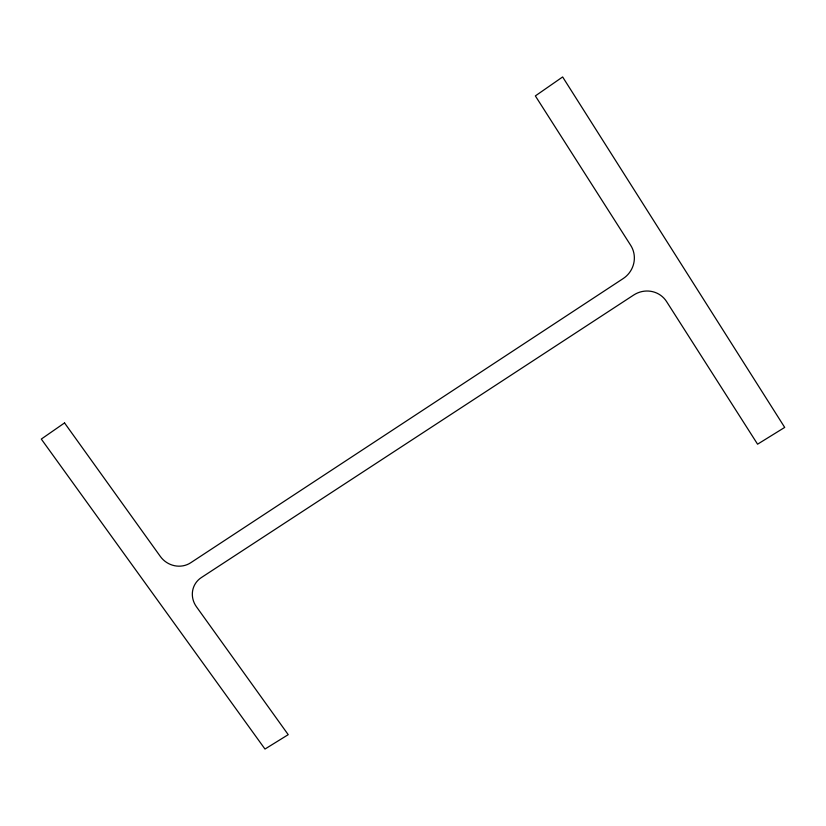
<?xml version="1.0" encoding="UTF-8"?>
<svg xmlns="http://www.w3.org/2000/svg" width="826" height="826" viewBox="0 0 826 826"><rect width="100%" height="100%" fill="white"/><g stroke="black" fill="none" stroke-linecap="round" stroke-linejoin="round"><path stroke-width="1.24" d="M64.542 422.933L41.3 439.071L264.981 749.048L288.222 734.665L196.433 606.749A21.982 20.753 30.3 0 1 201.307 577.601L633.697 295.027A24.078 23.283 -37.6 0 1 666.541 301.521L757.576 444.192L784.7 427.414L562.64 76.952L535.351 95.909L630.713 245.374A24.264 23.541 -47 0 1 623.155 278.589L190.703 562.764A22.168 20.96 35.4 0 1 160.368 556.487L64.542 422.933"/></g></svg>
